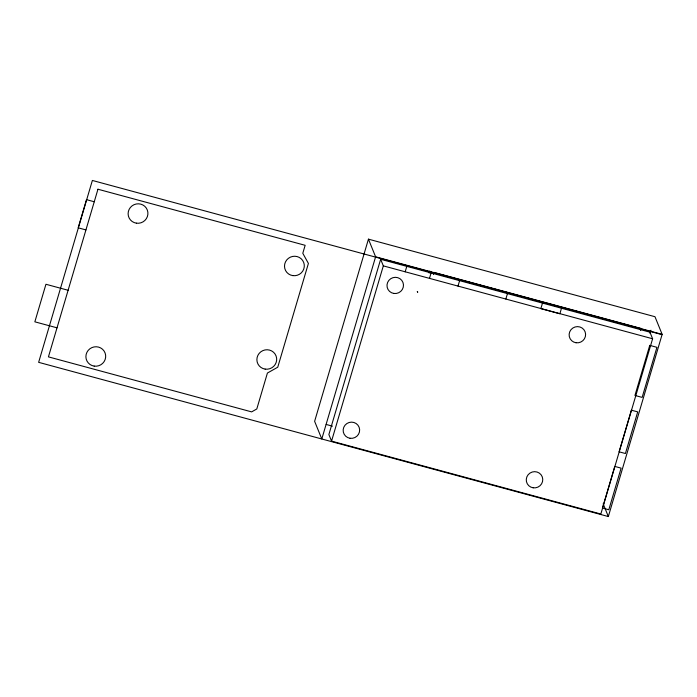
<?xml version="1.0" encoding="UTF-8"?>
<svg xmlns="http://www.w3.org/2000/svg" width="697" height="697" viewBox="0 0 697 697"><rect width="100%" height="100%" fill="white"/><g stroke="black" fill="none" stroke-linecap="round" stroke-linejoin="round"><path stroke-width="1.05" d="M368.443 239.149L314.626 421.328L321.796 438.979L375.605 256.81L368.443 239.149L654.98 316.717L662.15 334.368L608.333 516.547L38.64 362.335L92.37 180.453L662.063 334.665M380.649 259.284L328.879 434.536L331.554 441.123L600.84 514.02L652.61 338.768L649.935 332.181L380.649 259.284L383.324 265.871L331.554 441.123M405.175 271.83L407.022 265.566M429.169 273.102L429.779 271.02M429.474 278.408L431.321 272.144M433.377 274.479L433.996 272.396L641.188 328.479L640.595 330.483M457.999 286.11L459.846 279.845L507.686 292.801L505.839 299.057M542.702 302.367L540.855 308.632L559.865 313.772L561.712 307.516M650.057 333.375L650.981 330.247M375.605 256.81L662.15 334.368M383.324 265.871L652.61 338.768M94.261 201.755L86.498 199.656L78.177 227.814L85.94 229.923M68.123 290.274L45.941 284.271L34.85 321.822L57.023 327.825M326.17 424.456L332.469 426.155M603.158 503.792L608.333 516.547M97.955 189.227L48.433 356.873L251.643 411.883L256.801 408.965L267.413 373.043L277.746 367.214L308.405 263.431L302.794 253.29L305.147 245.309L97.955 189.227M417.337 291.503L417.695 292.139L417.337 291.503M649.743 345.381L634.95 395.452L642.137 397.395L656.931 347.324L649.743 345.381M614.771 466.415L602.469 508.043L608.812 509.751L621.105 468.131L614.771 466.415M631.377 410.176L619.084 451.804L625.418 453.52L637.72 411.892L631.377 410.176M576.01 342.75A8.277 8.085 -22.1 0 0 585.088 331.755A8.277 8.085 -22.1 0 0 570.991 329.681A8.277 8.085 -22.1 0 0 576.01 342.75M350.051 438.274A8.277 8.085 -22.1 0 0 359.129 427.278A8.277 8.085 -22.1 0 0 345.032 425.196A8.277 8.085 -22.1 0 0 350.051 438.274M393.883 293.454A8.277 8.085 -22.1 0 0 402.962 282.459A8.277 8.085 -22.1 0 0 388.865 280.377A8.277 8.085 -22.1 0 0 393.883 293.454M533.153 487.804A8.277 8.085 -22.1 0 0 542.24 476.809A8.277 8.085 -22.1 0 0 528.143 474.727A8.277 8.085 -22.1 0 0 533.153 487.804M94.173 366.108A9.932 9.697 -22.1 0 0 105.064 352.917A9.932 9.697 -22.1 0 0 88.153 350.425A9.932 9.697 -22.1 0 0 94.173 366.108M292.784 275.611A9.932 9.697 -22.1 0 0 303.683 262.421A9.932 9.697 -22.1 0 0 286.763 259.92A9.932 9.697 -22.1 0 0 292.784 275.611M265.165 369.114A9.932 9.697 -22.1 0 0 276.056 355.914A9.932 9.697 -22.1 0 0 259.145 353.423A9.932 9.697 -22.1 0 0 265.165 369.114M136.394 223.171A9.932 9.697 -22.1 0 0 147.294 209.98A9.932 9.697 -22.1 0 0 130.374 207.479A9.932 9.697 -22.1 0 0 136.394 223.171"/></g></svg>
